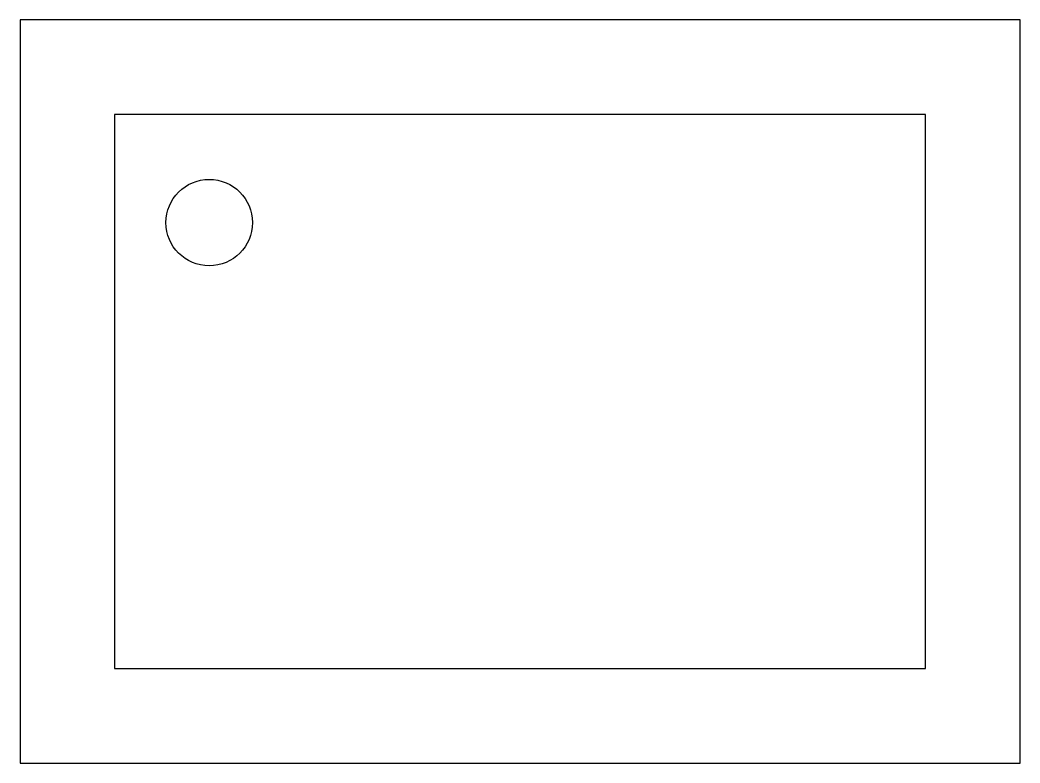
# Model space of a CAD drawing. Header units: metres. Extents: x 230 to 970, y 330 to 880.
import ezdxf

# ---------------------------------------------------------------- set-up
doc = ezdxf.new("R2010")
doc.units = ezdxf.units.M

msp = doc.modelspace()

# ---------------------------------------------------------------- linework, layer by layer
for points in [[(230, 330), (970, 330), (970, 880), (230, 880)], [(300, 400), (900, 400), (900, 810), (300, 810)]]:
    msp.add_lwpolyline(points, close=True)
msp.add_circle((370, 730), 32)

doc.saveas('drawing.dxf')
